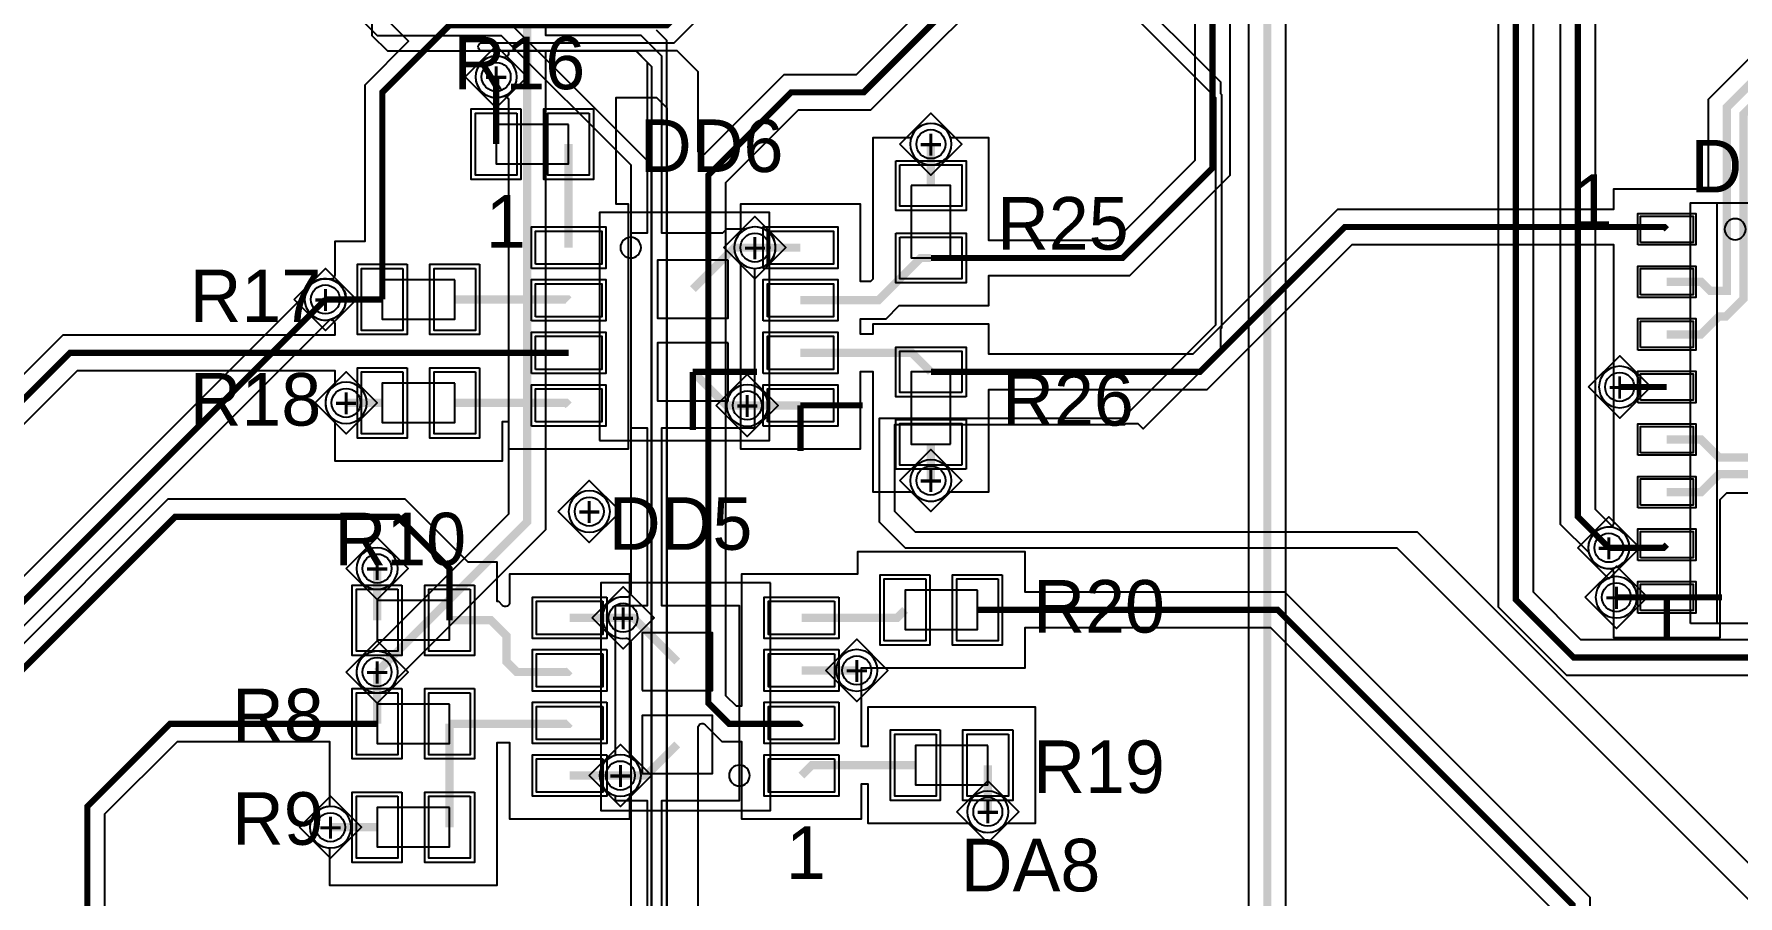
# Model space of a CAD drawing. Extents: x 0 to 245, y 0 to 119.
# Drawn here: x 42.09 to 83.24, y 40.84 to 61.66 of the extents above; entities that cross this region are included whole.
import ezdxf
from ezdxf.enums import TextEntityAlignment as Align

# ---------------------------------------------------------------- set-up
doc = ezdxf.new("R2010")
doc.units = 0
for name, color, linetype in [('ETCH_BOTTOM', 6, 'CONTINUOUS'), ('ETCH_GND', 4, 'CONTINUOUS'), ('ETCH_PWR', 5, 'CONTINUOUS'), ('ETCH_TOP', 3, 'CONTINUOUS'), ('MANUFACTURING_NCLEGEND-1-4', 9, 'CONTINUOUS'), ('MANUFACTURING_NO_PROBE_TOP', 7, 'CONTINUOUS'), ('PACKAGE_GEOMETRY_ASSEMBLY_TOP', 11, 'CONTINUOUS'), ('PIN_BOTTOM', 20, 'CONTINUOUS'), ('PIN_SOLDERMASK_TOP', 16, 'CONTINUOUS'), ('PIN_TOP', 17, 'CONTINUOUS'), ('REF_DES_SILKSCREEN_TOP', 21, 'CONTINUOUS'), ('VIA_CLASS_BOTTOM', 31, 'CONTINUOUS'), ('VIA_CLASS_GND', 29, 'CONTINUOUS'), ('VIA_CLASS_PWR', 30, 'CONTINUOUS'), ('VIA_CLASS_TOP', 28, 'CONTINUOUS')]:
    doc.layers.add(name, color=color, linetype=linetype)

# ---------------------------------------------------------------- blocks, each defined once
blk = doc.blocks.new('FIGURE_DIAMOND')
at = {"layer": 'CDN_FIGURES'}
blk.add_lwpolyline([(-0.5, 0), (0, 0.5), (0.5, 0), (0, -0.5)], close=True, dxfattribs=at)

msp = doc.modelspace()

# ---------------------------------------------------------------- linework, layer by layer
at = {"layer": 'ETCH_BOTTOM'}
for points, const_width in [([(50.375, 46.25), (54, 49.875), (54, 102.375), (60.5, 108.875), (60.5, 110)], 0.2), ([(80.125, 49.25), (79.375, 50), (79.375, 69.625), (72.125, 76.875), (68.25, 76.875), (65.75, 74.375), (65.75, 73.25), (60.25, 67.75), (57.875, 67.75)], 0.15), ([(58, 65.625), (60, 65.625), (66.5, 72.125), (66.5, 74.125), (68, 75.625), (72.625, 75.625), (77.875, 70.375), (77.875, 48), (79.2735, 46.6015), (86.4765, 46.6015)], 0.15), ([(71.875, 74.75), (71.875, 37.0214), (81.9214, 26.975), (92.7486, 26.975), (102.2436, 17.48), (105.3514, 17.48), (106.125, 18.2536), (106.125, 24.96), (107.415, 26.25)], 0.2), ([(59.5, 56.5), (59, 56.5), (58, 55.5)], 0.2), ([(33.2, 7.04), (33.2, 39.325), (49.125, 55.25)], 0.15), ([(59.315, 52.69), (58.81, 52.69), (58, 53.5)], 0.2), ([(58, 53.5), (59.5508, 53.5)], 0.15), ([(58, 52.0992), (58, 53.5)], 0.15), ([(56.315, 47.56), (56.565, 47.56), (57.625, 46.5)], 0.2), ([(56.25, 43.75), (56.875, 43.75), (57.625, 44.5)], 0.2)]:
    msp.add_lwpolyline(points, dxfattribs=dict(at, const_width=const_width))
for points in [[(57.25, 37.4751), (57.25, 43.1499), (59.1251, 43.1499), (59.1251, 47.8501), (57.25, 47.8501), (57.25, 52.1499), (59.5001, 52.1499), (59.5001, 55.9977), (59.5461, 56.002, 1.184529), (59.2918, 56.9547), (59.2818, 56.9501), (58.8136, 56.9501), (58.7136, 56.8501), (57.25, 56.8501), (57.25, 61.125), (56.75, 61.625), (54.4501, 61.625), (54.4501, 77.125)], [(94.1999, 74.5211), (94.1999, 47.3011), (84.4739, 37.5751), (73.7182, 37.5751), (73.7082, 37.5797, 1.557729), (73.7082, 36.6703), (73.7182, 36.6749), (84.4386, 36.6749), (102.9336, 18.1799), (103.9257, 18.1799), (103.9399, 18.1523, 0.018573), (103.9779, 18.0842, -0.585069), (103.8913, 17.9301), (102.43, 17.9301), (92.935, 27.4251), (82.1078, 27.4251), (72.3251, 37.2078), (72.3251, 74.5318)], [(77.4499, 70.1989), (77.4499, 47.8239), (79.0974, 46.1764), (86.2127, 46.1764), (86.2246, 46.1695, 1.740689), (86.2246, 47.0335), (86.2127, 47.0266), (79.4496, 47.0266), (78.3001, 48.1761), (78.3001, 69.8539, -0.668179)], [(78.9499, 69.4489), (78.9499, 49.8239), (79.6379, 49.1359), (79.6414, 49.1227, 1.740893), (80.2523, 49.7336), (80.2391, 49.7371), (79.8001, 50.1761), (79.8001, 69.6221, 0.003411)], [(50.25, 61.7549), (50.25, 61.625), (50.625, 61.25), (53.5499, 61.25), (53.5499, 61.1928, -0.516651), (53.415, 61.0971, 1.408819), (53.415, 60.1529, -0.516651), (53.5499, 60.0572), (53.5499, 50.0614), (50.2111, 46.7226), (50.2007, 46.7187, 1.557745), (50.8438, 46.0757), (50.8476, 46.0861), (54.4501, 49.6886), (54.4501, 61.25), (56.6299, 61.25), (56.8999, 60.98), (56.8999, 56.8501), (56.4999, 56.8501), (56.4999, 52.1499), (56.8999, 52.1499), (56.8999, 47.8501), (56.1249, 47.8501), (56.1249, 44.2356), (56.0904, 44.2239, 0.718408), (56.0904, 43.2761), (56.1249, 43.2644), (56.1249, 43.1499), (56.8999, 43.1499), (56.8999, 37.4751)]]:
    msp.add_lwpolyline(points, format="xyb", dxfattribs=at)
msp.add_lwpolyline([(91.9005, 26.5249), (81.735, 26.5249), (71.4249, 36.835), (71.4249, 74.5318)], dxfattribs=at)
for points in [[(63.75, 59.5001, 1), (63.75, 58.4999, 1)], [(33.6517, 7.8759, -3.954035), (32.7483, 7.8759), (32.7749, 7.8902), (32.7749, 39.5011), (48.6379, 55.3641), (48.6414, 55.3773, -1.740893), (49.2523, 54.7664), (49.2391, 54.7629), (33.6251, 39.1489), (33.6251, 7.8902)], [(49.625, 53.2501, 1), (49.625, 52.2499, 1)], [(63.75, 51.3751, 1), (63.75, 50.3749, 1)], [(50.375, 49.2501, 1), (50.375, 48.2499, 1)], [(65.125, 43.3751, 1), (65.125, 42.3749, 1)], [(49.25, 43.0001, 1), (49.25, 41.9999, 1)]]:
    msp.add_lwpolyline(points, format="xyb", close=True, dxfattribs=at)
at = {"layer": 'ETCH_GND'}
for points in [[(111.75, 116.25), (111.75, 0.5), (111.625, 0.375), (73, 0.375), (72.875, 0.5), (72.875, 14.875), (72.25, 15.5), (65.75, 15.5), (65, 16.25), (65, 26.875), (61.375, 26.875), (57.375, 30.875), (57.375, 61.5), (57.125, 61.75)], [(37.25, 111.125), (61.875, 111.125), (62.625, 110.375), (62.625, 81.375), (58.625, 77.375), (50.25, 77.375), (50.25, 61.625), (50.625, 61.25), (56.625, 61.25), (57, 60.875), (57, 30.875), (61.625, 26.25), (64.25, 26.25), (64.5, 26), (64.5, 16), (65.375, 15.125), (71.625, 15.125), (72.5, 14.25), (72.5, 0.375), (1, 0.375)]]:
    msp.add_lwpolyline(points, dxfattribs=at)
for points in [[(53.25, 61.1251, 1), (53.25, 60.1249, 1)], [(63.75, 59.5001, 1), (63.75, 58.4999, 1)], [(59.5, 57.0001, 1), (59.5, 55.9999, 1)], [(49.125, 55.7501, 1), (49.125, 54.7499, 1)], [(49.625, 53.2501, 1), (49.625, 52.2499, 1)], [(63.75, 51.3751, 1), (63.75, 50.3749, 1)], [(80.125, 49.7501, 1), (80.125, 48.7499, 1)], [(50.375, 49.2501, 1), (50.375, 48.2499, 1)], [(50.375, 46.7501, 1), (50.375, 45.7499, 1)], [(56.25, 44.2501, 1), (56.25, 43.2499, 1)], [(65.125, 43.3751, 1), (65.125, 42.3749, 1)], [(49.25, 43.0001, 1), (49.25, 41.9999, 1)]]:
    msp.add_lwpolyline(points, format="xyb", close=True, dxfattribs=at)
at = {"layer": 'ETCH_PWR'}
msp.add_lwpolyline([(49, 63), (50.375, 61.625), (53.375, 61.625), (56.5, 58.5), (56.5, 48.1557, -0.45536), (56.3845, 48.0552, 1.150608), (56.3845, 47.0648, -0.45536), (56.5, 46.9643), (56.5, 40.4505, -0.646208)], format="xyb", dxfattribs=at)
for points in [[(84, 41.125), (75.5, 49.625), (63.375, 49.625), (62.875, 50.125), (62.875, 52.2249), (68.4372, 52.2249), (68.4623, 52.25), (68.75, 52.25), (68.875, 52.125), (70.75, 54), (70.75, 54.5377), (70.7751, 54.5628), (70.7751, 60.1872), (70.75, 60.2123), (70.75, 60.5), (68.375, 62.875)], [(68.5, 62.25), (70.625, 60.125), (70.625, 54.625), (68.375, 52.375), (62.5, 52.375), (62.5, 49.875), (63.125, 49.25), (75, 49.25), (83.5625, 40.6875)], [(57, 32.75), (57, 58.5), (53.625, 61.875)]]:
    msp.add_lwpolyline(points, dxfattribs=at)
for points in [[(49.125, 55.7501, 1), (49.125, 54.7499, 1)], [(80.385, 53.6351, 1), (80.385, 52.6349, 1)], [(59.315, 53.1901, 1), (59.315, 52.1899, 1)], [(55.5, 50.6251, 1), (55.5, 49.6249, 1)], [(80.125, 49.7501, 1), (80.125, 48.7499, 1)], [(80.305, 48.5551, 1), (80.305, 47.5549, 1)], [(50.375, 46.7501, 1), (50.375, 45.7499, 1)], [(61.96, 46.7901, 1), (61.96, 45.7899, 1)]]:
    msp.add_lwpolyline(points, format="xyb", close=True, dxfattribs=at)
at = {"layer": 'ETCH_TOP'}
for points, const_width in [([(50.5, 55.25), (50.5, 60.25), (52.125, 61.875), (57.375, 61.875), (60, 64.5), (60, 77.625), (62.875, 80.5), (62.875, 103.125), (61.125, 104.875), (61.125, 107.095), (61.18, 107.15)], 0.15), ([(73.65, 73.375), (71.875, 73.375), (70.25, 71.75), (70.25, 68.375), (62.125, 60.25), (60.375, 60.25), (58.375, 58.25), (58.375, 45.5), (58.875, 45), (60.605, 45), (60.625, 45.02)], 0.15), ([(63.75, 56.25), (68.375, 56.25), (70.55, 58.425), (70.55, 71.6257), (71.6743, 72.75), (73.625, 72.75), (73.65, 72.725)], 0.15), ([(107.415, 55.625), (106.04, 54.25), (103.625, 54.25), (98.7422, 59.1329), (96.1, 61.775), (84.8593, 61.775), (82.975, 59.8907), (82.975, 55.4575), (82.5675, 55.4575), (82.35, 55.675), (81.5235, 55.675)], 0.2), ([(104.875, 53.085), (104.2242, 53.085), (103.3421, 53.9671), (98.4593, 58.85), (95.9343, 61.375), (85.025, 61.375), (83.375, 59.725), (83.375, 55.2643), (82.9506, 54.8399), (82.7849, 54.8399), (82.35, 54.405), (81.5235, 54.405)], 0.2), ([(53.25, 59), (53.25, 60.625)], 0.15), ([(107.415, 50.545), (106.265, 51.695), (101.93, 51.695), (94.375, 59.25), (85, 59.25), (84.5, 58.75), (84.5, 52.25), (83.68, 51.43), (82.785, 51.43), (82.35, 51.865), (81.5235, 51.865)], 0.2), ([(55, 59), (55, 56.5)], 0.2), ([(63.75, 58), (63.75, 59)], 0.2), ([(104.875, 50.545), (102.5142, 50.545), (101.7642, 51.295), (101.7643, 51.295), (94.2093, 58.85), (85.1657, 58.85), (84.9, 58.5843), (84.9, 52.0843), (83.8457, 51.03), (82.785, 51.03), (82.35, 50.595), (81.5235, 50.595)], 0.2), ([(81.5235, 56.945), (81.4685, 57), (73.75, 57), (70.25, 53.5), (63.75, 53.5)], 0.15), ([(60.6, 56.5), (59.5, 56.5)], 0.2), ([(60.6, 55.23), (62.48, 55.23), (63.5, 56.25), (63.75, 56.25)], 0.2), ([(49.125, 55.25), (50.5, 55.25)], 0.15), ([(52.25, 55.25), (54.98, 55.25), (55, 55.23)], 0.2), ([(23.04, 7.04), (23.965, 6.115), (28.9407, 6.115), (29.375, 6.5493), (29.375, 7.5), (29.95, 8.075), (29.95, 9.3743), (39.75, 19.1743), (39.75, 50.75), (42.96, 53.96), (55, 53.96)], 0.15), ([(60.6, 53.96), (63.29, 53.96), (63.75, 53.5)], 0.2), ([(81.5235, 53.135), (80.385, 53.135)], 0.15), ([(50.5, 52.75), (49.625, 52.75)], 0.2), ([(52.25, 52.75), (54.94, 52.75), (55, 52.69)], 0.2), ([(60.6, 52.69), (59.315, 52.69)], 0.2), ([(60.6, 52.69), (62.1008, 52.69)], 0.15), ([(60.6, 51.5892), (60.6, 52.69)], 0.15), ([(63.75, 51.75), (63.75, 50.875)], 0.2), ([(25.58, 7.04), (24.3483, 7.04), (23.4233, 7.965), (22.6567, 7.965), (22.115, 7.4233), (22.115, 6.6567), (22.9567, 5.815), (29.065, 5.815), (29.735, 6.485), (29.735, 7.4233), (30.25, 7.9383), (30.25, 9.25), (41.75, 20.75), (41.75, 46.25), (45.5, 50), (50.875, 50), (52.125, 48.75), (52.125, 47.5)], 0.15), ([(80.125, 49.25), (81.4485, 49.25), (81.5235, 49.325)], 0.15), ([(50.375, 47.5), (50.375, 48.75)], 0.2), ([(60.625, 47.56), (62.935, 47.56), (63.125, 47.75)], 0.2), ([(64.875, 47.75), (72.125, 47.75), (79.25, 40.625), (79.25, 32.645), (79.5, 32.395), (81.25, 32.395)], 0.15), ([(81.5235, 48.055), (80.305, 48.055)], 0.15), ([(81.5235, 48.055), (82.8593, 48.055)], 0.15), ([(81.5235, 47.0367), (81.5235, 48.055)], 0.15), ([(55.025, 46.29), (54.985, 46.25), (53.75, 46.25), (53.5, 46.5), (53.5, 47.125), (53.125, 47.5), (52.125, 47.5)], 0.2), ([(55.025, 47.56), (56.315, 47.56)], 0.2), ([(50.375, 46.25), (50.375, 45)], 0.2), ([(60.625, 46.29), (61.96, 46.29)], 0.2), ([(30.66, 7.04), (43.375, 19.755), (43.375, 43), (45.375, 45), (50.375, 45)], 0.15), ([(52.125, 45), (55.005, 45), (55.025, 45.02)], 0.2), ([(52.125, 42.5), (52.125, 45)], 0.2), ([(63.375, 44), (60.875, 44), (60.625, 43.75)], 0.2), ([(65.125, 44), (65.125, 42.875)], 0.2), ([(55.025, 43.75), (56.25, 43.75)], 0.2), ([(50.375, 42.5), (49.25, 42.5)], 0.2)]:
    msp.add_lwpolyline(points, dxfattribs=dict(at, const_width=const_width))
msp.add_lwpolyline([(84.6729, 62.2251), (82.5249, 60.0771), (82.5249, 57.9126), (80.2384, 57.9126), (80.2384, 57.4251), (73.5739, 57.4251), (70.0739, 53.9251), (65.1501, 53.9251), (65.1501, 54.6501), (62.3499, 54.6501), (62.3499, 54.4101), (62.0501, 54.4101), (62.0501, 54.7799), (62.6664, 54.7799), (62.9864, 55.0999), (65.1501, 55.0999), (65.1501, 55.8249), (68.5511, 55.8249), (70.9751, 58.2489), (70.9751, 71.4496)], dxfattribs=at)
for points in [[(69.8249, 68.5511), (61.9489, 60.6751), (60.1989, 60.6751), (58.2981, 58.7743, -0.668179), (58.125, 58.846), (58.125, 60.75), (57.625, 61.25), (52.875, 61.25), (52.8482, 61.2768, -0.668179), (52.9199, 61.4499), (57.5511, 61.4499), (60.4251, 64.3239)], [(83.3499, 35.3851), (83.1001, 35.3851), (83.1001, 35.9851), (79.6751, 35.9851), (79.6751, 40.8011), (72.3011, 48.1751), (66.0251, 48.1751), (66.0251, 49.1501), (61.9749, 49.1501), (61.9749, 48.6101), (59.1749, 48.6101), (59.1749, 45.4251), (59.0511, 45.4251), (58.8001, 45.6761), (58.8001, 58.0739), (60.5511, 59.8249), (62.3011, 59.8249), (69.9518, 67.4756, -0.668179)], [(70.1249, 67.4039), (70.1249, 58.6011), (68.1989, 56.6751), (65.1501, 56.6751), (65.1501, 59.1501), (64.2283, 59.1501), (64.2157, 59.1823, 0.682435), (63.2843, 59.1823), (63.2717, 59.1501), (62.3499, 59.1501), (62.3499, 55.7364), (62.2936, 55.6801), (62.0501, 55.6801), (62.0501, 57.5501), (59.1499, 57.5501), (59.1499, 56.8577), (59.1361, 56.843, 0.397004), (59.1361, 56.157), (59.1499, 56.1423), (59.1499, 51.6399), (62.0501, 51.6399), (62.0501, 53.5099), (62.3499, 53.5099), (62.3499, 50.5999), (63.3316, 50.5999), (63.3468, 50.5792, 0.506617), (64.1532, 50.5792), (64.1684, 50.5999), (65.1501, 50.5999), (65.1501, 53.0749), (70.4261, 53.0749), (73.9261, 56.5749), (80.2384, 56.5749), (80.2384, 49.8514, -0.420002), (80.135, 49.75, 1.0202), (80.135, 48.75, -0.420002), (80.2384, 48.6486), (80.2384, 47.0874), (82.8086, 47.0874), (82.8086, 50.4171), (82.9714, 50.5799), (84.0321, 50.5799)], [(50.5, 62.125), (51.1369, 61.4881), (50.0749, 60.4261), (50.0749, 56.6501), (49.3499, 56.6501), (49.3499, 55.8387, -0.476068), (49.2277, 55.7394, 1.231876), (49.2277, 54.7606, -0.476068), (49.3499, 54.6613), (49.3499, 54.3851), (42.7839, 54.3851), (39.3249, 50.9261)], [(40.1751, 50.5739), (43.1361, 53.5349), (49.3499, 53.5349), (49.3499, 53.1684), (49.3292, 53.1532, 0.506617), (49.3292, 52.3468), (49.3499, 52.3316), (49.3499, 51.3499), (53.4001, 51.3499), (53.4001, 52.2999), (53.5499, 52.2999), (53.5499, 51.6399), (56.4501, 51.6399), (56.4501, 57.5501), (56.1501, 57.5501), (56.1501, 60.125), (57.125, 60.125), (57.375, 59.875), (57.375, 29.625)], [(43.8001, 19.5789), (43.8001, 42.8239), (45.5511, 44.5749), (49.2249, 44.5749), (49.2249, 43.0016), (49.1812, 42.9955, 0.870396), (49.1812, 42.0045), (49.2249, 41.9984), (49.2249, 41.0999), (53.2751, 41.0999), (53.2751, 44.5499), (53.5749, 44.5499), (53.5749, 42.6999), (56.4751, 42.6999), (56.4751, 43.3025), (56.5004, 43.3171, 0.576813), (56.5004, 44.1829), (56.4751, 44.1975), (56.4751, 48.6101), (53.5749, 48.6101), (53.5749, 47.9314, -0.668179), (53.4018, 47.8597), (53.3114, 47.9501), (53.2751, 47.9501), (53.2751, 48.9001), (52.5761, 48.9001), (51.0511, 50.4251), (45.3239, 50.4251), (41.3249, 46.4261)], [(58.125, 29.875), (58.125, 44.904, -0.668179), (58.2981, 44.9757), (58.6989, 44.5749), (59.1749, 44.5749), (59.1749, 42.6999), (62.0751, 42.6999), (62.0751, 43.5499), (62.2249, 43.5499), (62.2249, 42.5999), (64.7066, 42.5999), (64.7218, 42.5792, 0.506617), (65.5282, 42.5792), (65.5434, 42.5999), (66.2751, 42.5999), (66.2751, 45.4001), (62.2249, 45.4001), (62.2249, 44.4501), (62.0751, 44.4501), (62.0751, 46.3499), (66.0251, 46.3499), (66.0251, 47.3249), (71.9489, 47.3249), (78.8249, 40.4489)]]:
    msp.add_lwpolyline(points, format="xyb", dxfattribs=at)
at = {"layer": 'PACKAGE_GEOMETRY_ASSEMBLY_TOP'}
for points in [[(55, 59.475), (53.25, 59.475), (53.25, 58.525), (55, 58.525)], [(63.275, 58), (63.275, 56.25), (64.225, 56.25), (64.225, 58)], [(55.75, 51.845), (59.85, 51.845), (59.85, 57.345), (55.75, 57.345)], [(82.095, 47.42), (82.095, 57.58), (85.905, 57.58), (85.905, 47.42)], [(52.25, 55.725), (50.5, 55.725), (50.5, 54.775), (52.25, 54.775)], [(64.225, 51.75), (64.225, 53.5), (63.275, 53.5), (63.275, 51.75)], [(52.25, 53.225), (50.5, 53.225), (50.5, 52.275), (52.25, 52.275)], [(59.875, 48.405), (55.775, 48.405), (55.775, 42.905), (59.875, 42.905)], [(64.875, 48.225), (63.125, 48.225), (63.125, 47.275), (64.875, 47.275)], [(52.125, 47.975), (50.375, 47.975), (50.375, 47.025), (52.125, 47.025)], [(52.125, 45.475), (50.375, 45.475), (50.375, 44.525), (52.125, 44.525)], [(65.125, 44.475), (63.375, 44.475), (63.375, 43.525), (65.125, 43.525)], [(52.125, 42.975), (50.375, 42.975), (50.375, 42.025), (52.125, 42.025)]]:
    msp.add_lwpolyline(points, close=True, dxfattribs=at)
msp.add_lwpolyline([(82.73, 57.58), (82.73, 47.42)], dxfattribs=at)
for points in [[(83.4285, 56.945, 1), (82.9205, 56.945, 1)], [(56.5, 56.75, 0.414214), (56.25, 56.5, 0.414214), (56.5, 56.25, 0.414214), (56.75, 56.5, 0.414214), (56.5, 56.75)], [(59.125, 43.5, 0.414214), (59.375, 43.75, 0.414214), (59.125, 44, 0.414214), (58.875, 43.75, 0.414214), (59.125, 43.5)]]:
    msp.add_lwpolyline(points, format="xyb", close=True, dxfattribs=at)
at = {"layer": 'PIN_BOTTOM'}
for points in [[(58.85, 56.2), (57.15, 56.2), (57.15, 54.8), (58.85, 54.8)], [(58.85, 54.2), (57.15, 54.2), (57.15, 52.8), (58.85, 52.8)], [(56.775, 45.8), (58.475, 45.8), (58.475, 47.2), (56.775, 47.2)], [(56.775, 43.8), (58.475, 43.8), (58.475, 45.2), (56.775, 45.2)]]:
    msp.add_lwpolyline(points, close=True, dxfattribs=at)
at = {"layer": 'PIN_SOLDERMASK_TOP'}
for points in [[(53.85, 59.85), (53.85, 58.15), (52.65, 58.15), (52.65, 59.85)], [(55.6, 59.85), (55.6, 58.15), (54.4, 58.15), (54.4, 59.85)], [(62.9, 58.6), (64.6, 58.6), (64.6, 57.4), (62.9, 57.4)], [(80.825, 56.564), (80.825, 57.326), (82.222, 57.326), (82.222, 56.564)], [(54.1, 56), (54.1, 57), (55.9, 57), (55.9, 56)], [(59.7, 56), (59.7, 57), (61.5, 57), (61.5, 56)], [(62.9, 56.85), (64.6, 56.85), (64.6, 55.65), (62.9, 55.65)], [(51.1, 56.1), (51.1, 54.4), (49.9, 54.4), (49.9, 56.1)], [(52.85, 56.1), (52.85, 54.4), (51.65, 54.4), (51.65, 56.1)], [(80.825, 55.294), (80.825, 56.056), (82.222, 56.056), (82.222, 55.294)], [(54.1, 54.73), (54.1, 55.73), (55.9, 55.73), (55.9, 54.73)], [(59.7, 54.73), (59.7, 55.73), (61.5, 55.73), (61.5, 54.73)], [(80.825, 54.024), (80.825, 54.786), (82.222, 54.786), (82.222, 54.024)], [(54.1, 53.46), (54.1, 54.46), (55.9, 54.46), (55.9, 53.46)], [(59.7, 53.46), (59.7, 54.46), (61.5, 54.46), (61.5, 53.46)], [(64.6, 52.9), (62.9, 52.9), (62.9, 54.1), (64.6, 54.1)], [(51.1, 53.6), (51.1, 51.9), (49.9, 51.9), (49.9, 53.6)], [(52.85, 53.6), (52.85, 51.9), (51.65, 51.9), (51.65, 53.6)], [(80.825, 52.754), (80.825, 53.516), (82.222, 53.516), (82.222, 52.754)], [(54.1, 52.19), (54.1, 53.19), (55.9, 53.19), (55.9, 52.19)], [(59.7, 52.19), (59.7, 53.19), (61.5, 53.19), (61.5, 52.19)], [(64.6, 51.15), (62.9, 51.15), (62.9, 52.35), (64.6, 52.35)], [(80.825, 51.484), (80.825, 52.246), (82.222, 52.246), (82.222, 51.484)], [(80.825, 50.214), (80.825, 50.976), (82.222, 50.976), (82.222, 50.214)], [(80.825, 48.944), (80.825, 49.706), (82.222, 49.706), (82.222, 48.944)], [(63.725, 48.6), (63.725, 46.9), (62.525, 46.9), (62.525, 48.6)], [(65.475, 48.6), (65.475, 46.9), (64.275, 46.9), (64.275, 48.6)], [(50.975, 48.35), (50.975, 46.65), (49.775, 46.65), (49.775, 48.35)], [(52.725, 48.35), (52.725, 46.65), (51.525, 46.65), (51.525, 48.35)], [(80.825, 47.674), (80.825, 48.436), (82.222, 48.436), (82.222, 47.674)], [(55.925, 48.06), (55.925, 47.06), (54.125, 47.06), (54.125, 48.06)], [(61.525, 48.06), (61.525, 47.06), (59.725, 47.06), (59.725, 48.06)], [(55.925, 46.79), (55.925, 45.79), (54.125, 45.79), (54.125, 46.79)], [(61.525, 46.79), (61.525, 45.79), (59.725, 45.79), (59.725, 46.79)], [(50.975, 45.85), (50.975, 44.15), (49.775, 44.15), (49.775, 45.85)], [(52.725, 45.85), (52.725, 44.15), (51.525, 44.15), (51.525, 45.85)], [(55.925, 45.52), (55.925, 44.52), (54.125, 44.52), (54.125, 45.52)], [(61.525, 45.52), (61.525, 44.52), (59.725, 44.52), (59.725, 45.52)], [(63.975, 44.85), (63.975, 43.15), (62.775, 43.15), (62.775, 44.85)], [(65.725, 44.85), (65.725, 43.15), (64.525, 43.15), (64.525, 44.85)], [(55.925, 44.25), (55.925, 43.25), (54.125, 43.25), (54.125, 44.25)], [(61.525, 44.25), (61.525, 43.25), (59.725, 43.25), (59.725, 44.25)], [(50.975, 43.35), (50.975, 41.65), (49.775, 41.65), (49.775, 43.35)], [(52.725, 43.35), (52.725, 41.65), (51.525, 41.65), (51.525, 43.35)]]:
    msp.add_lwpolyline(points, close=True, dxfattribs=at)
at = {"layer": 'PIN_TOP'}
for points in [[(53.75, 59.75), (53.75, 58.25), (52.75, 58.25), (52.75, 59.75)], [(55.5, 59.75), (55.5, 58.25), (54.5, 58.25), (54.5, 59.75)], [(63, 58.5), (64.5, 58.5), (64.5, 57.5), (63, 57.5)], [(80.8885, 56.6275), (80.8885, 57.2625), (82.1585, 57.2625), (82.1585, 56.6275)], [(54.2, 56.1), (54.2, 56.9), (55.8, 56.9), (55.8, 56.1)], [(59.8, 56.1), (59.8, 56.9), (61.4, 56.9), (61.4, 56.1)], [(63, 56.75), (64.5, 56.75), (64.5, 55.75), (63, 55.75)], [(51, 56), (51, 54.5), (50, 54.5), (50, 56)], [(52.75, 56), (52.75, 54.5), (51.75, 54.5), (51.75, 56)], [(80.8885, 55.3575), (80.8885, 55.9925), (82.1585, 55.9925), (82.1585, 55.3575)], [(54.2, 54.83), (54.2, 55.63), (55.8, 55.63), (55.8, 54.83)], [(59.8, 54.83), (59.8, 55.63), (61.4, 55.63), (61.4, 54.83)], [(54.2, 53.56), (54.2, 54.36), (55.8, 54.36), (55.8, 53.56)], [(59.8, 53.56), (59.8, 54.36), (61.4, 54.36), (61.4, 53.56)], [(80.8885, 54.0875), (80.8885, 54.7225), (82.1585, 54.7225), (82.1585, 54.0875)], [(64.5, 53), (63, 53), (63, 54), (64.5, 54)], [(51, 53.5), (51, 52), (50, 52), (50, 53.5)], [(52.75, 53.5), (52.75, 52), (51.75, 52), (51.75, 53.5)], [(54.2, 52.29), (54.2, 53.09), (55.8, 53.09), (55.8, 52.29)], [(59.8, 52.29), (59.8, 53.09), (61.4, 53.09), (61.4, 52.29)], [(80.8885, 52.8175), (80.8885, 53.4525), (82.1585, 53.4525), (82.1585, 52.8175)], [(64.5, 51.25), (63, 51.25), (63, 52.25), (64.5, 52.25)], [(80.8885, 51.5475), (80.8885, 52.1825), (82.1585, 52.1825), (82.1585, 51.5475)], [(80.8885, 50.2775), (80.8885, 50.9125), (82.1585, 50.9125), (82.1585, 50.2775)], [(80.8885, 49.0075), (80.8885, 49.6425), (82.1585, 49.6425), (82.1585, 49.0075)], [(50.875, 48.25), (50.875, 46.75), (49.875, 46.75), (49.875, 48.25)], [(52.625, 48.25), (52.625, 46.75), (51.625, 46.75), (51.625, 48.25)], [(63.625, 48.5), (63.625, 47), (62.625, 47), (62.625, 48.5)], [(65.375, 48.5), (65.375, 47), (64.375, 47), (64.375, 48.5)], [(80.8885, 47.7375), (80.8885, 48.3725), (82.1585, 48.3725), (82.1585, 47.7375)], [(55.825, 47.96), (55.825, 47.16), (54.225, 47.16), (54.225, 47.96)], [(61.425, 47.96), (61.425, 47.16), (59.825, 47.16), (59.825, 47.96)], [(55.825, 46.69), (55.825, 45.89), (54.225, 45.89), (54.225, 46.69)], [(61.425, 46.69), (61.425, 45.89), (59.825, 45.89), (59.825, 46.69)], [(50.875, 45.75), (50.875, 44.25), (49.875, 44.25), (49.875, 45.75)], [(52.625, 45.75), (52.625, 44.25), (51.625, 44.25), (51.625, 45.75)], [(55.825, 45.42), (55.825, 44.62), (54.225, 44.62), (54.225, 45.42)], [(61.425, 45.42), (61.425, 44.62), (59.825, 44.62), (59.825, 45.42)], [(63.875, 44.75), (63.875, 43.25), (62.875, 43.25), (62.875, 44.75)], [(65.625, 44.75), (65.625, 43.25), (64.625, 43.25), (64.625, 44.75)], [(55.825, 44.15), (55.825, 43.35), (54.225, 43.35), (54.225, 44.15)], [(61.425, 44.15), (61.425, 43.35), (59.825, 43.35), (59.825, 44.15)], [(50.875, 43.25), (50.875, 41.75), (49.875, 41.75), (49.875, 43.25)], [(52.625, 43.25), (52.625, 41.75), (51.625, 41.75), (51.625, 43.25)]]:
    msp.add_lwpolyline(points, close=True, dxfattribs=at)
at = {"layer": 'VIA_CLASS_BOTTOM'}
for centre in [(53.25, 60.625), (63.75, 59), (59.5, 56.5), (49.125, 55.25), (49.625, 52.75), (80.385, 53.135), (59.315, 52.69), (63.75, 50.875), (55.5, 50.125), (80.125, 49.25), (50.375, 48.75), (80.305, 48.055), (56.315, 47.56), (50.375, 46.25), (61.96, 46.29), (56.25, 43.75), (65.125, 42.875), (49.25, 42.5)]:
    msp.add_circle(centre, 0.35, dxfattribs=at)
at = {"layer": 'VIA_CLASS_GND'}
for centre in [(53.25, 60.625), (63.75, 59), (59.5, 56.5), (49.125, 55.25), (49.625, 52.75), (80.385, 53.135), (59.315, 52.69), (63.75, 50.875), (55.5, 50.125), (80.125, 49.25), (50.375, 48.75), (80.305, 48.055), (56.315, 47.56), (50.375, 46.25), (61.96, 46.29), (56.25, 43.75), (65.125, 42.875), (49.25, 42.5)]:
    msp.add_circle(centre, 0.35, dxfattribs=at)
at = {"layer": 'VIA_CLASS_PWR'}
for centre in [(53.25, 60.625), (63.75, 59), (59.5, 56.5), (49.125, 55.25), (49.625, 52.75), (80.385, 53.135), (59.315, 52.69), (63.75, 50.875), (55.5, 50.125), (80.125, 49.25), (50.375, 48.75), (80.305, 48.055), (56.315, 47.56), (50.375, 46.25), (61.96, 46.29), (56.25, 43.75), (65.125, 42.875), (49.25, 42.5)]:
    msp.add_circle(centre, 0.35, dxfattribs=at)
at = {"layer": 'VIA_CLASS_TOP'}
for centre in [(53.25, 60.625), (63.75, 59), (59.5, 56.5), (49.125, 55.25), (49.625, 52.75), (80.385, 53.135), (59.315, 52.69), (63.75, 50.875), (55.5, 50.125), (80.125, 49.25), (50.375, 48.75), (80.305, 48.055), (56.315, 47.56), (50.375, 46.25), (61.96, 46.29), (56.25, 43.75), (65.125, 42.875), (49.25, 42.5)]:
    msp.add_circle(centre, 0.35, dxfattribs=at)

# ---------------------------------------------------------------- block references
at = {"layer": 'MANUFACTURING_NCLEGEND-1-4', "xscale": 1.5, "yscale": 1.5}
for p in [(53.25, 60.625), (63.75, 59), (59.5, 56.5), (49.125, 55.25), (49.625, 52.75), (80.385, 53.135), (59.315, 52.69), (63.75, 50.875), (55.5, 50.125), (80.125, 49.25), (50.375, 48.75), (80.305, 48.055), (56.315, 47.56), (50.375, 46.25), (61.96, 46.29), (56.25, 43.75), (65.125, 42.875), (49.25, 42.5)]:
    msp.add_blockref('FIGURE_DIAMOND', p, dxfattribs=at)

# ---------------------------------------------------------------- texts
at = {"layer": 'MANUFACTURING_NCLEGEND-1-4'}
for p in [(53.25, 60.625), (63.75, 59), (59.5, 56.5), (49.125, 55.25), (80.385, 53.135), (49.625, 52.75), (59.315, 52.69), (63.75, 50.875), (55.5, 50.125), (80.125, 49.25), (50.375, 48.75), (80.305, 48.055), (56.315, 47.56), (50.375, 46.25), (61.96, 46.29), (56.25, 43.75), (65.125, 42.875), (49.25, 42.5)]:
    msp.add_text('+', height=0.75, dxfattribs=at).set_placement(p, align=Align.MIDDLE_CENTER)
at = {"layer": 'MANUFACTURING_NO_PROBE_TOP', "width": 1.02}
for p in [(79.25, 57), (53, 56.5), (60.25, 41.25)]:
    msp.add_text('1', height=1.27, dxfattribs=at).set_placement(p)
at = {"layer": 'REF_DES_SILKSCREEN_TOP', "width": 1.02}
for s, p in [('R16', (52.222, 60.3266)), ('DD6', (56.722, 58.3267)), ('DD8', (82.095, 57.834)), ('R25', (65.347, 56.4517)), ('R17', (45.847, 54.7016)), ('R18', (45.847, 52.2016)), ('R26', (65.472, 52.2017)), ('DD5', (55.972, 49.2016)), ('R10', (49.347, 48.8266)), ('R20', (66.222, 47.2017)), ('R8', (46.8697, 44.5766)), ('R19', (66.222, 43.3266)), ('R9', (46.8697, 42.0766)), ('DA8', (64.472, 40.9516))]:
    msp.add_text(s, height=1.27, dxfattribs=at).set_placement(p)

doc.saveas('drawing.dxf')
